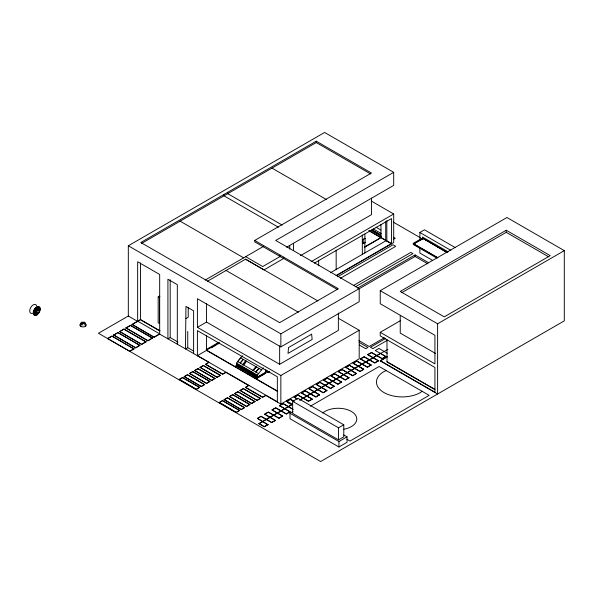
<?xml version="1.0" encoding="UTF-8"?>
<svg xmlns="http://www.w3.org/2000/svg" width="594" height="594" viewBox="0 0 594 594"><rect width="100%" height="100%" fill="white"/><g stroke="black" fill="none" stroke-linecap="round" stroke-linejoin="round"><path stroke-width="0.89" d="M193.614 353.712L193.614 310.84L185.952 306.415L185.469 349.005L187.741 347.69L193.666 351.113M35.417 312.607L36.85 313.432L37.563 312.682L36.576 310.692L38.64 310.811L38.937 309.816L36.68 310.239L36.538 310.766A0.854 0.49 -60 0 1 35.588 311.263L33.524 313.766M36.472 309.83L36.694 310.855A0.854 0.49 -60 0 1 35.737 311.345L35.625 310.395A0.854 0.49 -60 0 1 36.034 309.92L36.62 309.912M252.569 373.336L252.153 373.574L241.743 367.567L241.379 366.632L257.358 376.099M257.135 377.546L265.585 372.668L265.956 369.691M263.38 367.82A35.514 20.5 -60 0 0 262.11 369.171L257.358 375.141L257.358 377.42L236.085 365.399L257.432 378.081L265.837 373.225L265.585 372.668M36.494 309.89L36.086 309.89L36.657 307.61M36.123 311.412L35.321 314.315L34.608 314.389L35.588 311.263M36.182 310.001A0.854 0.49 -60 0 0 35.774 310.484L35.737 311.345M242.211 366.156L242.567 367.085L252.985 373.099M236.538 365.399L236.538 363.112L241.283 357.143A35.514 20.5 -60 0 1 242.56 355.799M242.872 364.553L245.871 360.855L242.783 364.597M252.881 370.329L255.88 366.639M253.252 370.545L256.252 366.847L253.282 370.559M33.791 312.563L35.64 311.011M36.68 310.179L38.937 308.048L38.64 307.402L36.538 309.868L36.835 310.268M422.082 391.275L420.381 392.56A25.728 14.857 0 0 1 383.999 392.56A25.728 14.857 0 0 1 383.999 371.547L386.211 370.567M434.927 392.471L434.927 367.471L380.242 335.9L380.242 332.313L434.927 363.884L434.927 335.306L380.242 303.734L380.242 290.666L506.942 217.515L564.3 250.638L564.3 320.864L320.634 461.545L98.441 333.264L128.319 316.015L128.319 245.782L324.606 132.455L393.696 172.342L393.696 185.41L286.62 247.23M254.692 240.444L371.443 173.04L316.26 141.179L140.8 242.486L279.648 322.653L338.365 288.751L254.692 240.444L254.692 241.832L283.672 258.568L283.672 257.18M141.595 243.414L316.26 142.567L316.26 141.179M158.175 297.007L159.534 297.794L159.534 323.574L158.175 322.794L158.175 297.007L159.756 296.102L159.756 296.703M205.116 280.093L263.61 246.324M393.696 172.342L275.742 240.444L359.192 288.625L359.192 301.685L280.851 346.911L197.408 298.737L197.408 327.316L280.851 375.497L359.192 330.271L359.192 358.85L280.851 404.076L265.889 395.441L262.578 397.349L245.515 387.496L248.819 385.328L245.515 387.496M107.774 338.387L111.984 335.959L134.014 348.938L129.804 351.366L107.774 338.647L111.984 336.219L134.014 348.938M113.669 334.986L117.857 332.566L139.88 345.285L135.692 347.965L113.669 334.986L135.692 347.705L139.88 345.285M119.654 331.534L123.983 329.031L146.013 341.743L141.676 344.505L119.654 331.534L141.676 344.245L146.013 341.743M125.913 327.918L130.48 325.282L152.51 337.993L147.943 340.897L125.913 327.918L147.943 340.637L152.51 337.993M248.819 385.588L225.92 372.364L222.616 374.272L205.546 364.419L208.858 362.251L159.675 334.118L154.069 337.355L132.039 324.383L140.451 319.52L160.12 330.88M113.669 335.246L117.159 333.234M119.654 331.794L123.983 329.031M125.913 328.178L130.48 325.542L152.51 338.253M132.039 324.643L137.652 321.399L137.652 261.761L159.675 274.48L159.675 334.118M138.35 320.998L139.753 320.188M207.299 281.348L245.552 259.177L317.909 300.95M245.552 259.177L264.011 269.921L283.672 258.479L337.57 289.597M185.952 318.555L188.224 317.241L188.224 307.699M129.804 351.106L134.014 348.678M132.039 324.383L154.069 337.095L159.675 333.858L137.652 321.139M300.475 255.658L371.443 214.686L371.443 198.092M178.022 342.085L170.188 337.563L167.916 338.877L167.916 279.239L177.316 284.66L177.316 344.297M197.408 327.316L206.504 322.067L279.648 364.3L338.365 330.398L338.365 313.045M311.1 261.679L393.696 213.989L393.696 242.575L336.857 275.393M314.352 263.12L391.498 218.585L391.498 243.844L381.727 238.201M362.555 239.419L363.008 239.679L365.117 238.461L365.117 242.411L363.008 243.622L362.555 243.362M364.263 247.149L381.556 237.169M365.058 246.956L380.175 238.224M330.524 272.705L386.308 240.585M393.837 239.152L395.262 238.328L393.666 237.407M206.207 349.562L218.934 342.211M219.283 342.745L206.504 350.126L277.643 391.201M336.048 275.594L391.498 243.585L368.978 230.583M211.293 347.884L216.09 345.114M217.686 344.193L219.283 343.265M337.659 276.745L393.02 244.78L395.723 246.347L340.362 278.304M419.876 239.627L419.876 232.469L424.458 229.819L455.412 247.691M436.516 257.893L413.246 244.461L413.246 243.362L422.497 238.023L447.059 252.205M413.246 243.362L413.788 243.674L423.039 238.335L447.059 252.554M179.232 379.351L182.544 377.442L199.606 387.295L196.302 389.464L179.232 379.351L196.302 389.204L199.606 387.295M184.199 376.537L187.511 374.621L204.574 384.474L201.262 386.649L184.199 376.537L201.262 386.39L204.574 384.474M189.523 373.411L192.835 371.502L209.897 381.355L206.593 383.524L189.523 373.411L206.593 383.264L209.897 381.355M194.646 370.456L197.958 368.54L215.021 378.393L211.716 380.568L194.646 370.456L211.716 380.309L215.021 378.393M200.052 367.33L203.363 365.421L220.426 375.274L217.122 377.442L200.052 367.33L217.122 377.183L220.426 375.274M413.788 243.674L423.039 238.684M179.232 379.611L182.544 377.702L199.606 387.555M189.523 373.671L192.835 371.762L209.897 381.615M194.646 370.715L197.958 368.8L215.021 378.653M200.052 367.589L203.363 365.681L219.654 375.089M205.546 364.419L208.197 362.889M184.199 376.796L187.511 374.888L204.574 384.734M353.415 285.551L410.84 252.391L412.941 253.608L355.516 286.761M357.543 288.135L415.08 254.915L428.578 262.711M128.319 245.782L280.851 333.85L359.192 288.625M359.14 288.773L415.08 256.482L427.784 263.818M236.085 365.756L257.358 377.777M205.546 364.159L222.616 374.012L225.92 372.364M242.567 366.127L241.327 366.84L236.538 364.077M241.743 367.567L242.567 367.085M506.236 230.249L400.237 291.446L444.245 316.862L550.244 255.658L506.236 230.249L506.236 232.328L401.841 292.604M265.637 372.282L257.358 377.064L236.538 365.043M257.135 377.903L265.889 372.846M219.201 402.428L222.505 400.519L239.575 410.372L236.263 412.54L219.201 402.428L236.263 412.281L239.575 410.372M224.124 399.584L227.428 397.676L244.498 407.529L241.186 409.697L224.124 399.584L241.186 409.437L244.498 407.529M229.492 396.488L232.796 394.572L249.866 404.425L246.555 406.6L229.492 396.488L246.555 406.341L249.866 404.425M234.615 393.525L237.919 391.617L254.989 401.47L251.678 403.638L234.615 393.525L251.678 403.378L254.989 401.47M240.021 390.406L243.325 388.498L260.395 398.351L257.083 400.519L240.021 390.406L257.083 400.259L260.395 398.351M219.201 402.687L222.505 400.779L239.575 410.632M224.124 399.844L227.428 397.935L244.498 407.788M229.492 396.747L232.796 394.832L249.866 404.685M234.615 393.785L237.919 391.877L254.989 401.73M240.021 390.666L243.325 388.758L260.395 398.611M245.515 387.236L262.578 397.089L265.889 395.441M380.242 332.313L400.259 320.753M384.363 337.756L369.178 346.525L358.858 340.562M385.617 338.483L370.456 347.245L372.861 348.633L387.229 340.332M257.351 418.362L267.961 424.747L257.351 418.362L261.041 416.231L271.644 422.356L275.326 420.493L271.644 422.616L261.798 416.929M264.724 414.107L268.406 411.984L279.009 418.102L282.692 415.978L279.009 418.362L268.406 412.243L264.724 414.107L275.326 420.233M272.089 409.853L275.772 407.729L286.375 413.847L290.065 411.724L286.375 414.107L275.772 407.989L272.089 409.853L282.692 415.978M290.065 411.984L279.455 405.598L283.138 403.475L292.991 409.162M286.82 401.344C302.695 408.427 278.141 401.707 290.511 399.22L294.297 401.41M297.223 399.101L294.193 397.096L297.876 394.965L308.479 401.091L312.162 399.22L308.479 401.351L297.876 394.965M301.559 392.842L305.242 390.711L315.845 396.837L319.535 394.713L315.845 397.096L305.242 390.971L301.559 392.842L312.162 398.96M308.925 388.587L312.607 386.456L323.218 392.582L326.9 390.458L323.218 392.842L312.607 386.716L308.925 388.587L319.535 394.713M316.29 384.333L319.98 382.209L330.583 388.328L334.266 386.204L330.583 388.587L319.98 382.469L316.29 384.333L326.9 390.458M323.663 380.078L327.346 377.955L337.949 384.073L341.632 381.949L337.949 384.333L327.346 378.215L323.663 380.078L334.266 386.204M331.029 375.824L334.712 373.7L345.314 379.818L349.005 377.695L345.314 380.086L334.712 373.96L331.029 375.824L341.632 381.949M338.394 371.569L342.077 369.446L352.688 375.571L356.37 373.44L352.688 375.831L342.077 369.706L338.394 371.569L349.005 377.695M356.37 373.7L345.76 367.315L349.45 365.191L360.053 371.317L363.736 369.186L360.053 371.577L350.208 365.889M353.133 363.068L356.816 360.937L367.419 367.062L371.102 364.931L367.419 367.322L356.816 361.197L353.133 363.068L363.736 369.186M360.499 358.813L364.181 356.682L374.784 362.808L378.475 360.684L374.784 363.068L364.181 356.942L360.499 358.813L371.102 364.931M367.864 354.559L371.547 352.428L382.157 358.553L385.84 356.43L382.157 358.813L371.547 352.695L367.864 354.559L378.475 360.684M257.351 418.621L260.298 416.921M279.455 405.858L283.138 403.734L292.991 409.422M286.82 401.611L290.511 399.48L293.54 401.232M294.193 397.356L297.141 395.656M345.76 367.582L348.708 365.874M292.656 401.329L297.921 398.292L343.778 424.769L343.778 436.835L338.513 439.872L292.656 413.394L292.656 401.329L338.513 427.806L343.778 424.769M267.961 424.747L264.278 426.871L258.969 423.552L292.129 404.41M299.495 400.156L380.539 353.363L385.84 356.43M258.969 423.812L284.021 409.348M292.129 404.67L284.756 408.665M300.23 399.992L328.965 383.137M329.7 382.974L335.595 379.573M372.431 358.308L336.33 378.89M373.166 357.618L387.904 349.376M380.242 290.666L437.6 323.782L564.3 250.638M258.969 423.552L264.278 426.611L267.961 424.487M437.6 323.782L437.6 394.015L380.242 360.9L387.444 356.474M380.242 360.9L387.444 356.734M343.844 434.979L347.052 436.835L347.052 442.3L338.936 446.992L289.991 418.733L289.991 413.268L292.946 411.56M310.38 406.192L379.15 366.491L429.143 395.359L349.985 441.06L346.859 439.256M289.991 413.268L338.936 441.52L347.052 436.835M33.234 311.345L35.484 310.929M36.85 306.846L37.563 306.779L36.687 309.957M267.107 371.25L267.82 371.176M34.229 310.365L35.625 310.395L34.608 308.479M80.769 323.737L81.289 323.827L80.769 323.737A3.237 1.871 60 0 1 83.063 322.416A3.237 1.871 -60 0 1 85.358 323.737M370.916 230.383L381.341 236.367M506.236 232.328L548.648 256.816M316.26 142.567L370.641 173.968M371.205 201.002L393.696 213.989M419.876 232.469L450.831 250.341M448.166 251.863L422.497 237.043L422.497 238.023M447.059 252.376L423.039 238.513L413.788 243.852L437.808 257.714M393.317 222.149L420.522 237.852M413.788 244.023L437.808 257.893M376.106 227.272L380.895 230.034M432.573 260.372L419.876 253.044L419.876 247.676M272.007 168.124L326.403 199.525M373.255 228.92L381.229 233.531M371.978 229.774L380.769 234.853M371.978 230.034L380.769 235.113M368.978 230.843L380.969 237.763L380.969 224.539M364.664 238.201L365.117 238.461M364.664 242.144L365.117 242.411M362.355 254.418L362.281 234.927M282.135 225.067L227.754 193.666L227.754 192.278M278.408 227.22L224.027 195.827L224.027 194.431M435.447 353.423L400.237 333.093L400.237 315.577M245.678 256.675L262.748 266.535L280.108 256.511L280.108 255.123M180.138 221.161L243.659 257.841M338.328 318.228L359.192 330.271M387.251 353.252L378.92 348.44L375.23 350.564L380.539 353.363M381.296 354.061L385.84 356.69M359.17 342.404L367.931 347.46L365.748 348.723L359.377 345.04M386.998 361.701L434.986 389.404M387.748 362.392L396.027 367.174M396.785 367.612L434.251 389.241M226.032 270.448L298.381 312.221M380.242 360.632L434.927 392.211M367.864 354.818L372.408 357.44M373.166 357.878L378.475 360.944M360.499 359.073L371.102 365.191M353.133 363.328L363.736 369.446M345.76 367.315L356.37 373.44M338.394 371.829L343.696 374.636M344.453 375.334L349.005 377.955M331.029 376.084L341.632 382.209M323.663 380.338L328.965 383.405M329.722 383.835L334.266 386.464M316.29 384.593L326.9 390.718M308.925 388.847L319.535 394.973M261.486 369.876L240.659 357.848L237.667 361.546L258.487 373.567M301.559 393.102L312.162 399.22M236.538 363.112L257.358 375.141M294.193 397.096L297.223 398.841M236.085 365.399L257.432 378.081M277.643 391.461L206.504 350.386L197.408 355.643L277.339 401.789M159.333 330.687L140.451 319.78L140.451 262.927M128.319 316.015L137.652 321.399M279.455 405.598L290.065 411.724M272.089 410.112L282.692 416.238M124.77 329.744L146.013 342.01M264.724 414.367L275.326 420.493M139.88 345.545L117.857 332.566M81.103 323.93L83.063 325.067M37.511 308.991L38.937 309.816M34.2 309.571L35.774 310.484M35.321 307.729L36.086 309.89M36.13 311.249L36.85 313.432M415.08 254.915L415.08 256.482M386.998 339.709L386.998 361.961M386.835 220.523L386.835 240.889M385.706 221.718L385.706 240.243M364.887 234.006L364.887 238.335L362.786 239.553L362.786 243.495L364.887 242.278L364.887 252.955M363.008 239.679L363.008 243.622M338.936 441.52L338.936 446.992M338.513 427.806L338.513 439.872M336.167 250.089L336.167 269.535M318.622 260.135L318.696 265.733M293.458 243.28L293.458 250.653M289.731 245.433L289.731 249.124M280.851 333.85L280.851 346.911M280.851 375.497L280.851 404.076M279.648 345.857L279.648 364.3M277.339 402.049L277.339 376.789L197.408 330.635L197.408 355.903M206.504 303.623L206.504 322.067M206.504 335.469L206.504 350.646M187.741 331.422L187.741 347.69M170.188 279.759L170.188 337.563M322.661 413.045A18.629 10.759 0 0 1 353.014 412.526A18.629 10.759 0 0 1 343.911 429.254M269.476 371.785A4.997 2.888 -60 0 1 265.904 371.064M268.57 371.614A4.173 2.413 -60 0 1 266.483 370.411M269.528 371.406A4.462 2.576 -60 0 1 266.342 370.767M269.453 371.361A4.462 2.576 -60 0 1 266.261 370.723M32.522 313.335A4.997 2.888 -60 0 1 30.576 307.759A4.997 2.888 -60 0 1 36.576 305.702M85.358 326.388A3.237 1.871 60 0 0 83.063 322.416A3.237 1.871 -60 0 0 80.769 326.388M241.439 361.523L240.266 363.045L243.265 359.355L241.439 361.523M244.661 363.387L243.488 364.909L246.488 361.219L244.661 363.387M257.053 370.545L255.888 372.067L258.88 368.369L257.053 370.545M311.635 334.199L288.55 347.527L288.016 353.393L312.147 339.456L311.635 334.199M39.791 309.311L39.687 308.486A4.173 2.413 -60 0 0 36.449 307.855A4.173 2.413 -60 0 0 33.88 312.719L33.984 313.543A4.173 2.413 -60 0 0 37.222 314.174A4.173 2.413 -60 0 0 39.791 309.311M36.977 314.917A4.997 2.888 -60 0 0 39.709 307.016A4.997 2.888 -60 0 0 33.598 310.981A4.997 2.888 -60 0 0 36.977 314.917M36.954 314.501A4.462 2.576 -60 0 0 39.39 307.44A4.462 2.576 -60 0 0 33.932 310.981A4.462 2.576 -60 0 0 36.954 314.501M81.296 326.633A3.237 1.871 0 0 0 86.301 325.163A3.237 1.871 0 0 0 81.593 323.396A3.237 1.871 0 0 0 81.296 326.633"/></g></svg>
